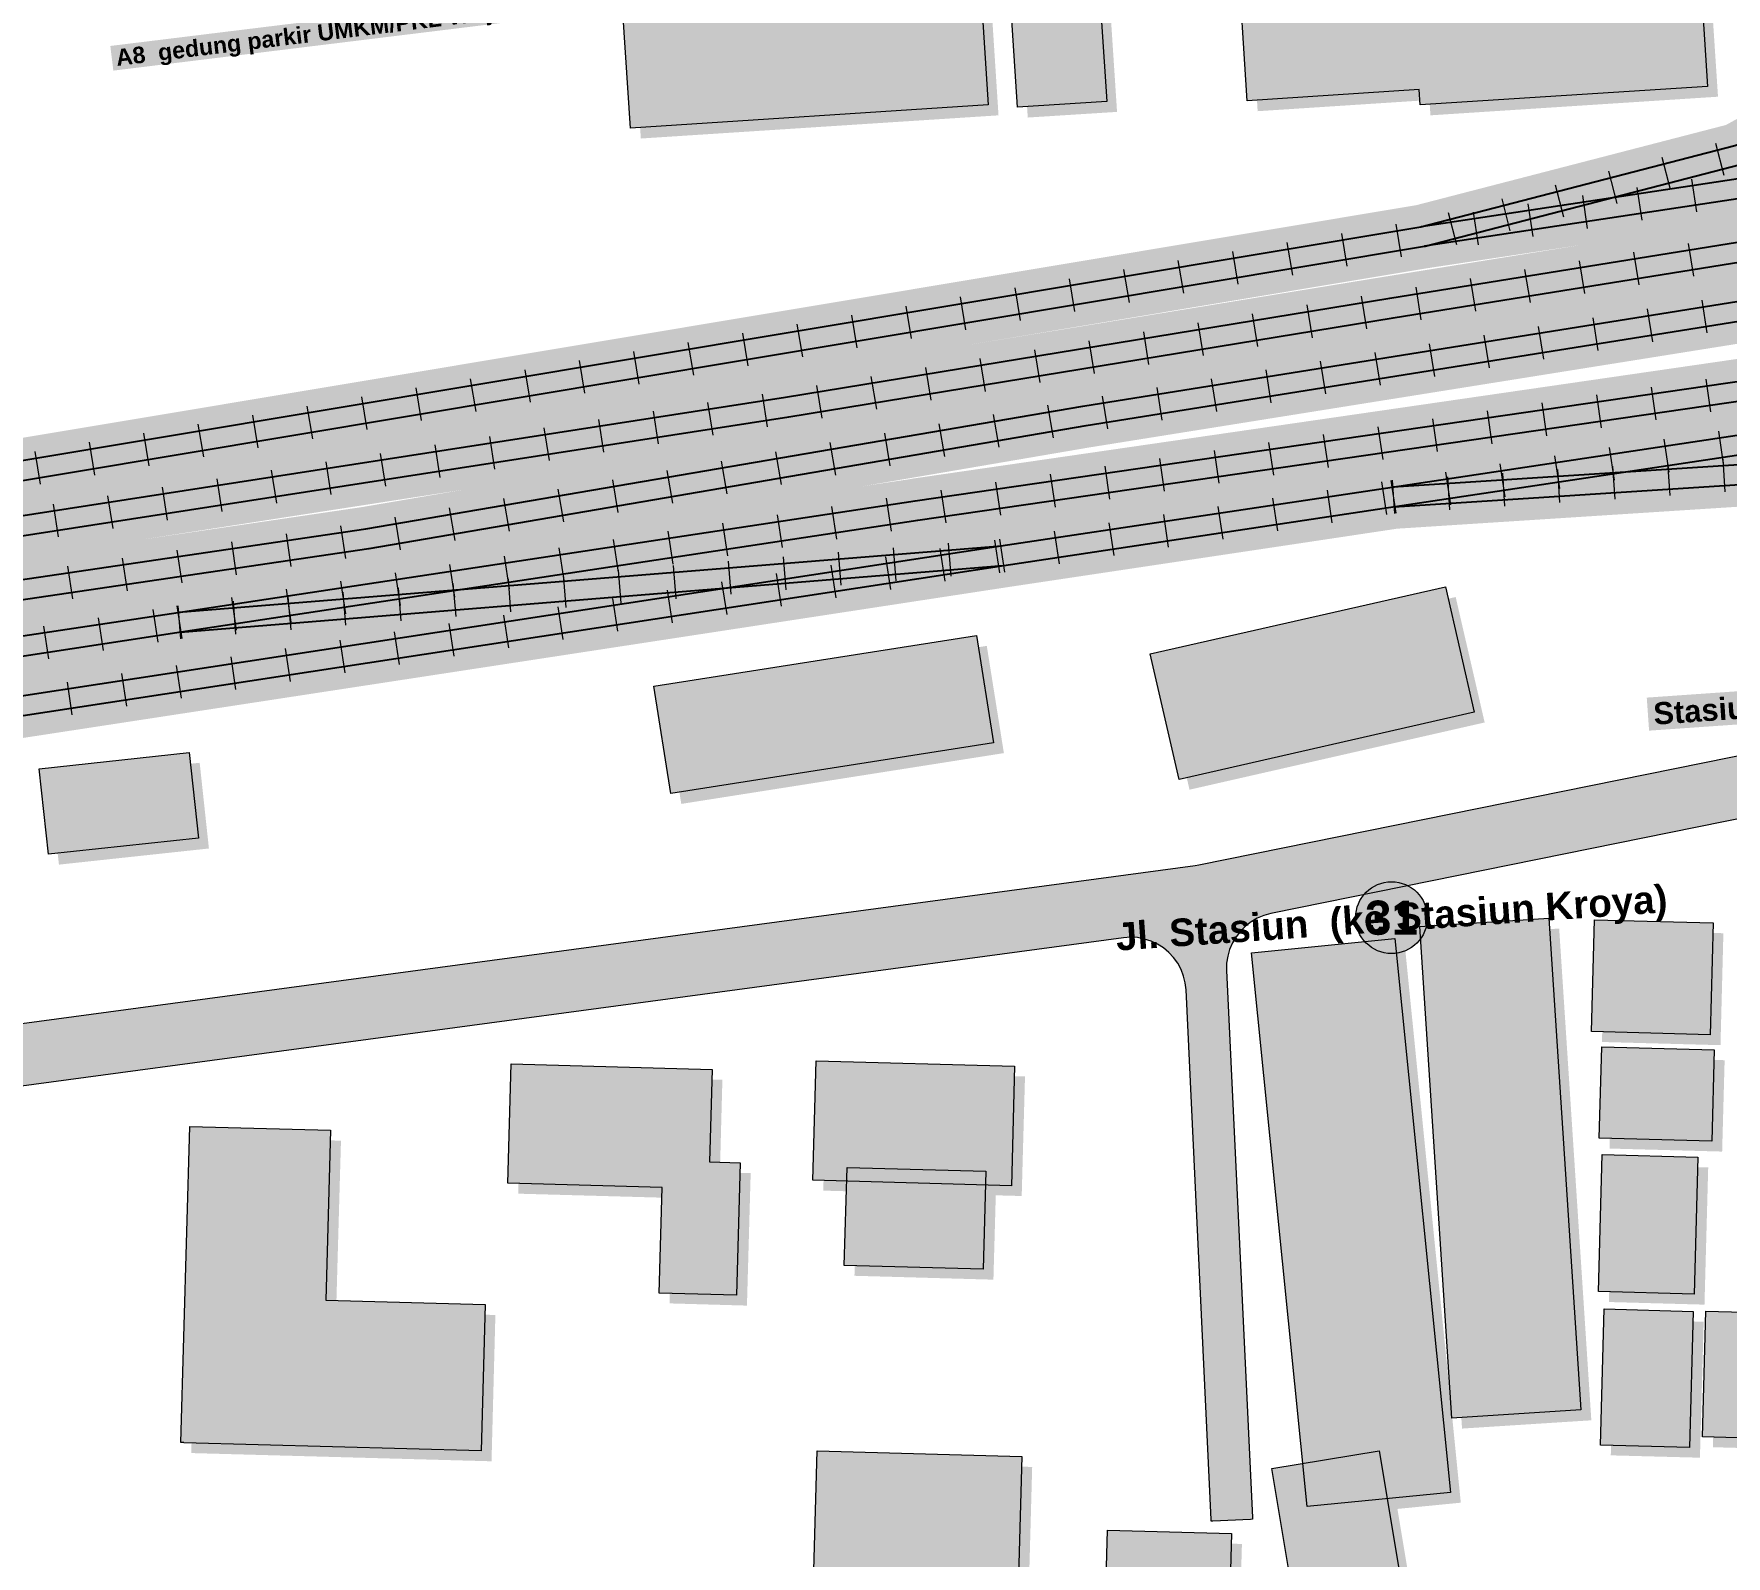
# Model space of a CAD drawing. Header units: metres. Extents: x 305859 to 307221, y 9155922 to 9156786.
# Drawn here: x 306936.6 to 307059.2, y 9156088.2 to 9156198.5 of the extents above; entities that cross this region are included whole.
import ezdxf
from ezdxf.enums import TextEntityAlignment as Align

# ---------------------------------------------------------------- set-up
doc = ezdxf.new("R2010")
doc.units = ezdxf.units.M
for name, color, linetype, lineweight, true_color in [('A-ALUR_STASIUN', 7, 'Continuous', 50, 0x148c3c), ('A-LABEL', 7, 'Continuous', 0, 0x000000), ('B-BAYANGAN', 7, 'Continuous', 0, 0x76786c), ('J-PERKERASAN_JALAN', 7, 'Continuous', 9, 0x989896), ('K-BANGUNAN_LUAR_TAPAK', 7, 'Continuous', 9, 0xdedede), ('K-REL_BALAS', 7, 'Continuous', 0, 0xb0a89c), ('K-REL_BANTALAN', 7, 'Continuous', 9, 0x5a5a5a), ('K-REL_KA', 7, 'Continuous', 25, 0x282828), ('T-LABEL_JALAN', 7, 'Continuous', 0, 0x282828), ('T-NOMOR_ELEMEN', 7, 'Continuous', 18, 0x141414)]:
    doc.layers.add(name, color=color, linetype=linetype, lineweight=lineweight, true_color=true_color)
doc.styles.add('ARIALB', font='arialbd.ttf')

msp = doc.modelspace()

# ---------------------------------------------------------------- hatches: boundary and pattern name
at = {"layer": 'A-ALUR_STASIUN', "true_color": 0x148c3c}
h = msp.add_hatch(color=116, dxfattribs=at)
h.dxf.hatch_style = 1
h.paths.add_polyline_path([(307021.17, 9156136.77), (307076.16, 9156147.91), (307076.22, 9156147.91), (307155.24, 9156156.9), (307186.87, 9156162.74), (307187.13, 9156161.37), (307155.47, 9156155.52), (307155.42, 9156155.52), (307076.41, 9156146.53), (307021.43, 9156135.39), (307021.38, 9156135.39), (306869.96, 9156115.01), (306869.77, 9156116.39), (307021.17, 9156136.77)])
h = msp.add_hatch(color=116, dxfattribs=at)
h.dxf.hatch_style = 1
h.paths.add_polyline_path([(307047.96, 9156141.48), (307044.39, 9156138.92), (307043.68, 9156142.45)])
h = msp.add_hatch(color=116, dxfattribs=at)
h.dxf.hatch_style = 1
h.paths.add_polyline_path([(306988.79, 9156131.71), (306985.07, 9156129.39), (306984.59, 9156132.96)])
at = {"layer": 'B-BAYANGAN', "true_color": 0x76786c}
h = msp.add_hatch(color=8, dxfattribs=at)
h.dxf.hatch_style = 1
h.paths.add_polyline_path([(307039.58, 9156204.96), (307039.88, 9156200.38), (307046.67, 9156200.82), (307046.17, 9156208.48), (307057.07, 9156209.19), (307057.58, 9156201.53), (307058.16, 9156201.56), (307058.66, 9156193.98), (307037.82, 9156192.63), (307037.75, 9156193.74), (307025.3, 9156192.93), (307024.59, 9156203.98), (307039.58, 9156204.96)])
h = msp.add_hatch(color=8, dxfattribs=at)
h.dxf.hatch_style = 1
h.paths.add_polyline_path([(307005.62, 9156206.55), (307006.52, 9156192.63), (306980.6, 9156190.95), (306979.69, 9156204.87), (307005.62, 9156206.55)])
h = msp.add_hatch(color=8, dxfattribs=at)
h.dxf.hatch_style = 1
h.paths.add_polyline_path([(307014.35, 9156204.45), (307015.11, 9156192.88), (307008.64, 9156192.47), (307007.89, 9156204.02), (307014.35, 9156204.45)])
h = msp.add_hatch(color=8, dxfattribs=at)
h.dxf.hatch_style = 1
h.paths.add_polyline_path([(307039.65, 9156157.73), (307041.75, 9156148.64), (307020.36, 9156143.77), (307018.26, 9156152.86), (307039.65, 9156157.73)])
h = msp.add_hatch(color=8, dxfattribs=at)
h.dxf.hatch_style = 1
h.paths.add_polyline_path([(307005.67, 9156154.19), (307006.91, 9156146.42), (306983.53, 9156142.74), (306982.3, 9156150.51), (307005.67, 9156154.19)])
h = msp.add_hatch(color=8, dxfattribs=at)
h.dxf.hatch_style = 1
h.paths.add_polyline_path([(306948.63, 9156145.72), (306949.3, 9156139.51), (306938.43, 9156138.34), (306937.75, 9156144.54), (306948.63, 9156145.72)])
h = msp.add_hatch(color=8, dxfattribs=at)
h.dxf.hatch_style = 1
h.paths.add_polyline_path([(307047.15, 9156133.71), (307049.48, 9156098.08), (307040.11, 9156097.48), (307037.79, 9156133.1), (307047.15, 9156133.71)])
h = msp.add_hatch(color=8, dxfattribs=at)
h.dxf.hatch_style = 1
h.paths.add_polyline_path([(307059.05, 9156133.37), (307058.84, 9156125.26), (307050.25, 9156125.49), (307050.47, 9156133.6), (307059.05, 9156133.37)])
h = msp.add_hatch(color=8, dxfattribs=at)
h.dxf.hatch_style = 1
h.paths.add_polyline_path([(307035.99, 9156132.23), (307040.02, 9156092.11), (307029.64, 9156091.09), (307025.6, 9156131.21), (307035.99, 9156132.23)])
h = msp.add_hatch(color=8, dxfattribs=at)
h.dxf.hatch_style = 1
h.paths.add_polyline_path([(307059.14, 9156124.17), (307058.96, 9156117.55), (307050.8, 9156117.77), (307050.98, 9156124.39), (307059.14, 9156124.17)])
h = msp.add_hatch(color=8, dxfattribs=at)
h.dxf.hatch_style = 1
h.paths.add_polyline_path([(306971.71, 9156114.5), (306971.95, 9156123.15), (306986.51, 9156122.75), (306986.33, 9156116.05), (306988.56, 9156115.99), (306988.29, 9156106.39), (306982.68, 9156106.55), (306982.9, 9156114.19), (306971.71, 9156114.5)])
h = msp.add_hatch(color=8, dxfattribs=at)
h.dxf.hatch_style = 1
h.paths.add_polyline_path([(307008.44, 9156122.99), (307008.2, 9156114.33), (306993.82, 9156114.72), (306994.06, 9156123.38), (307008.44, 9156122.99)])
h = msp.add_hatch(color=8, dxfattribs=at)
h.dxf.hatch_style = 1
h.paths.add_polyline_path([(306958.87, 9156118.34), (306958.52, 9156106.03), (306970.06, 9156105.71), (306969.78, 9156095.11), (306948.23, 9156095.7), (306948.23, 9156095.71), (306948.02, 9156095.72), (306948.67, 9156118.62), (306958.87, 9156118.34)])
h = msp.add_hatch(color=8, dxfattribs=at)
h.dxf.hatch_style = 1
h.paths.add_polyline_path([(307057.95, 9156116.4), (307057.68, 9156106.46), (307050.75, 9156106.65), (307051.01, 9156116.58), (307057.95, 9156116.4)])
h = msp.add_hatch(color=8, dxfattribs=at)
h.dxf.hatch_style = 1
h.paths.add_polyline_path([(307006.35, 9156115.38), (307006.15, 9156108.27), (306996.08, 9156108.55), (306996.29, 9156115.65), (307006.35, 9156115.38)])
h = msp.add_hatch(color=8, dxfattribs=at)
h.dxf.hatch_style = 1
h.paths.add_polyline_path([(307057.62, 9156105.22), (307057.35, 9156095.37), (307050.89, 9156095.54), (307051.15, 9156105.4), (307057.62, 9156105.22)])
h = msp.add_hatch(color=8, dxfattribs=at)
h.dxf.hatch_style = 1
h.paths.add_polyline_path([(307068.72, 9156104.97), (307068.47, 9156095.85), (307058.29, 9156096.13), (307058.53, 9156105.24), (307068.72, 9156104.97)])
h = msp.add_hatch(color=8, dxfattribs=at)
h.dxf.hatch_style = 1
h.paths.add_polyline_path([(307008.96, 9156094.7), (307008.58, 9156080.88), (306993.74, 9156081.29), (306994.14, 9156095.11), (307008.96, 9156094.7)])
h = msp.add_hatch(color=8, dxfattribs=at)
h.dxf.hatch_style = 1
h.paths.add_polyline_path([(307034.85, 9156095.11), (307038.92, 9156070.79), (307031.14, 9156069.5), (307027.07, 9156093.83), (307034.85, 9156095.11)])
h = msp.add_hatch(color=8, dxfattribs=at)
h.dxf.hatch_style = 1
h.paths.add_polyline_path([(307024.16, 9156089.12), (307023.91, 9156080.28), (307014.92, 9156080.53), (307015.16, 9156089.37), (307024.16, 9156089.12)])
at = {"layer": 'J-PERKERASAN_JALAN', "true_color": 0xa8a8a6}
h = msp.add_hatch(color=253, dxfattribs=at)
h.dxf.hatch_style = 1
h.paths.add_polyline_path([(307075.81, 9156149.42), (307075.89, 9156149.43), (307076, 9156149.45), (307076.08, 9156149.46), (307154.88, 9156158.42), (307155.15, 9156158.46), (307190, 9156164.9), (307190, 9156160.32), (307160.7, 9156154.91), (307160.21, 9156154.79), (307159.73, 9156154.6), (307159.28, 9156154.35), (307158.87, 9156154.05), (307158.5, 9156153.7), (307158.17, 9156153.3), (307157.9, 9156152.87), (307157.69, 9156152.41), (307157.54, 9156151.92), (307157.45, 9156151.41), (307157.43, 9156150.9), (307157.47, 9156150.39), (307161.29, 9156124.58), (307161.31, 9156124.45), (307170.63, 9156073.3), (307170.64, 9156073.23), (307170.65, 9156073.22), (307170.66, 9156073.15), (307171.41, 9156066.64), (307171.42, 9156066.57), (307171.42, 9156066.55), (307171.43, 9156066.48), (307171.7, 9156060.14), (307171.7, 9156060.12), (307171.71, 9156060.07), (307172.44, 9156014.43), (307172.44, 9156014.33), (307172.44, 9156014.31), (307172.43, 9156014.21), (307170.3, 9155988.21), (307170.29, 9155988.12), (307170.23, 9155986.98), (307170.22, 9155986.92), (307170.22, 9155986.9), (307170.21, 9155986.84), (307170.07, 9155985.7), (307170.06, 9155985.65), (307170.06, 9155985.64), (307170.05, 9155985.59), (307163.47, 9155947.5), (307163.45, 9155947.43), (307163.45, 9155947.41), (307163.43, 9155947.33), (307162.85, 9155945.09), (307162.76, 9155944.64), (307162.44, 9155942.34), (307162.41, 9155942.03), (307161.39, 9155925), (307158.88, 9155925), (307159.93, 9155942.35), (307159.93, 9155942.42), (307159.94, 9155942.44), (307159.95, 9155942.52), (307160.32, 9155945.22), (307160.34, 9155945.34), (307160.34, 9155945.36), (307160.37, 9155945.48), (307160.96, 9155947.78), (307161.03, 9155948.1), (307167.57, 9155985.92), (307167.6, 9155986.11), (307167.71, 9155987.01), (307167.74, 9155987.27), (307167.8, 9155988.31), (307167.8, 9155988.33), (307167.8, 9155988.37), (307169.93, 9156014.21), (307169.94, 9156014.6), (307169.21, 9156059.98), (307169.2, 9156060.09), (307168.94, 9156066.22), (307168.91, 9156066.51), (307168.19, 9156072.73), (307168.15, 9156072.98), (307158.84, 9156124.07), (307158.83, 9156124.1), (307158.83, 9156124.11), (307158.83, 9156124.14), (307155, 9156150.02), (307154.89, 9156150.52), (307154.72, 9156151), (307154.49, 9156151.46), (307154.2, 9156151.88), (307153.86, 9156152.27), (307153.48, 9156152.6), (307153.05, 9156152.89), (307152.6, 9156153.12), (307152.11, 9156153.29), (307151.61, 9156153.39), (307151.1, 9156153.43), (307150.59, 9156153.41), (307076.82, 9156145.01), (307076.48, 9156144.96), (307026.25, 9156134.79), (307025.75, 9156134.65), (307025.27, 9156134.46), (307024.83, 9156134.2), (307024.42, 9156133.89), (307024.05, 9156133.52), (307023.73, 9156133.12), (307023.47, 9156132.67), (307023.27, 9156132.2), (307023.13, 9156131.7), (307023.05, 9156131.19), (307023.05, 9156130.68), (307024.92, 9156091.03), (307024.92, 9156090.91), (307024.79, 9156090.9), (307022.06, 9156090.77), (307021.93, 9156090.77), (307021.92, 9156090.89), (307020.11, 9156129.27), (307020.05, 9156129.77), (307019.93, 9156130.27), (307019.75, 9156130.74), (307019.51, 9156131.19), (307019.21, 9156131.61), (307018.87, 9156131.98), (307018.47, 9156132.31), (307018.04, 9156132.58), (307017.58, 9156132.8), (307017.1, 9156132.95), (307016.6, 9156133.05), (307016.09, 9156133.08), (307015.58, 9156133.04), (306875.58, 9156114.2), (306875.08, 9156114.1), (306874.59, 9156113.93), (306874.13, 9156113.71), (306873.7, 9156113.42), (306873.31, 9156113.09), (306872.97, 9156112.7), (306872.68, 9156112.28), (306872.44, 9156111.82), (306872.27, 9156111.34), (306872.16, 9156110.83), (306872.83, 9156115.25), (306872.86, 9156115.62), (306873.06, 9156123.08), (306873.08, 9156122.55), (306873.17, 9156122.02), (306873.33, 9156121.52), (306873.56, 9156121.04), (306873.85, 9156120.59), (306874.19, 9156120.18), (306874.59, 9156119.83), (306875.03, 9156119.53), (306875.5, 9156119.29), (306876.01, 9156119.12), (306876.53, 9156119.01), (306877.06, 9156118.98), (306877.59, 9156119.01), (307020.78, 9156138.28), (307021.04, 9156138.33), (307075.81, 9156149.42)])
at = {"layer": 'K-BANGUNAN_LUAR_TAPAK', "true_color": 0xececea}
h = msp.add_hatch(color=7, dxfattribs=at)
h.dxf.hatch_style = 1
h.paths.add_polyline_path([(307038.83, 9156205.71), (307039.13, 9156201.13), (307045.92, 9156201.57), (307045.42, 9156209.23), (307056.32, 9156209.94), (307056.83, 9156202.28), (307057.41, 9156202.31), (307057.91, 9156194.73), (307037.07, 9156193.38), (307037, 9156194.49), (307024.55, 9156193.68), (307023.84, 9156204.73), (307038.83, 9156205.71)])
h = msp.add_hatch(color=7, dxfattribs=at)
h.dxf.hatch_style = 1
h.paths.add_polyline_path([(307004.87, 9156207.3), (307005.77, 9156193.38), (306979.85, 9156191.7), (306978.94, 9156205.62), (307004.87, 9156207.3)])
h = msp.add_hatch(color=7, dxfattribs=at)
h.dxf.hatch_style = 1
h.paths.add_polyline_path([(307013.6, 9156205.2), (307014.36, 9156193.63), (307007.89, 9156193.22), (307007.14, 9156204.77), (307013.6, 9156205.2)])
h = msp.add_hatch(color=7, dxfattribs=at)
h.dxf.hatch_style = 1
h.paths.add_polyline_path([(307038.9, 9156158.48), (307041, 9156149.39), (307019.61, 9156144.52), (307017.51, 9156153.61), (307038.9, 9156158.48)])
h = msp.add_hatch(color=7, dxfattribs=at)
h.dxf.hatch_style = 1
h.paths.add_polyline_path([(307004.92, 9156154.94), (307006.16, 9156147.17), (306982.78, 9156143.49), (306981.55, 9156151.26), (307004.92, 9156154.94)])
h = msp.add_hatch(color=7, dxfattribs=at)
h.dxf.hatch_style = 1
h.paths.add_polyline_path([(306947.88, 9156146.47), (306948.55, 9156140.26), (306937.68, 9156139.09), (306937, 9156145.29), (306947.88, 9156146.47)])
h = msp.add_hatch(color=7, dxfattribs=at)
h.dxf.hatch_style = 1
h.paths.add_polyline_path([(307046.4, 9156134.46), (307048.73, 9156098.83), (307039.36, 9156098.23), (307037.04, 9156133.85), (307046.4, 9156134.46)])
h = msp.add_hatch(color=7, dxfattribs=at)
h.dxf.hatch_style = 1
h.paths.add_polyline_path([(307058.3, 9156134.12), (307058.09, 9156126.01), (307049.5, 9156126.24), (307049.72, 9156134.35), (307058.3, 9156134.12)])
h = msp.add_hatch(color=7, dxfattribs=at)
h.dxf.hatch_style = 1
h.paths.add_polyline_path([(307035.24, 9156132.98), (307039.27, 9156092.86), (307028.89, 9156091.84), (307024.85, 9156131.96), (307035.24, 9156132.98)])
h = msp.add_hatch(color=7, dxfattribs=at)
h.dxf.hatch_style = 1
h.paths.add_polyline_path([(307058.39, 9156124.92), (307058.21, 9156118.3), (307050.05, 9156118.52), (307050.23, 9156125.14), (307058.39, 9156124.92)])
h = msp.add_hatch(color=7, dxfattribs=at)
h.dxf.hatch_style = 1
h.paths.add_polyline_path([(306970.96, 9156115.25), (306971.2, 9156123.9), (306985.76, 9156123.5), (306985.58, 9156116.8), (306987.81, 9156116.74), (306987.54, 9156107.14), (306981.93, 9156107.3), (306982.15, 9156114.94), (306970.96, 9156115.25)])
h = msp.add_hatch(color=7, dxfattribs=at)
h.dxf.hatch_style = 1
h.paths.add_polyline_path([(307007.69, 9156123.74), (307007.45, 9156115.08), (306993.07, 9156115.47), (306993.31, 9156124.13), (307007.69, 9156123.74)])
h = msp.add_hatch(color=7, dxfattribs=at)
h.dxf.hatch_style = 1
h.paths.add_polyline_path([(306958.12, 9156119.09), (306957.77, 9156106.78), (306969.31, 9156106.46), (306969.03, 9156095.86), (306947.48, 9156096.45), (306947.48, 9156096.46), (306947.27, 9156096.47), (306947.92, 9156119.37), (306958.12, 9156119.09)])
h = msp.add_hatch(color=7, dxfattribs=at)
h.dxf.hatch_style = 1
h.paths.add_polyline_path([(307057.2, 9156117.15), (307056.93, 9156107.21), (307050, 9156107.4), (307050.26, 9156117.33), (307057.2, 9156117.15)])
h = msp.add_hatch(color=7, dxfattribs=at)
h.dxf.hatch_style = 1
h.paths.add_polyline_path([(307005.6, 9156116.13), (307005.4, 9156109.02), (306995.33, 9156109.3), (306995.54, 9156116.4), (307005.6, 9156116.13)])
h = msp.add_hatch(color=7, dxfattribs=at)
h.dxf.hatch_style = 1
h.paths.add_polyline_path([(307056.87, 9156105.97), (307056.6, 9156096.12), (307050.14, 9156096.29), (307050.4, 9156106.15), (307056.87, 9156105.97)])
h = msp.add_hatch(color=7, dxfattribs=at)
h.dxf.hatch_style = 1
h.paths.add_polyline_path([(307067.97, 9156105.72), (307067.72, 9156096.6), (307057.54, 9156096.88), (307057.78, 9156105.99), (307067.97, 9156105.72)])
h = msp.add_hatch(color=7, dxfattribs=at)
h.dxf.hatch_style = 1
h.paths.add_polyline_path([(307008.21, 9156095.45), (307007.83, 9156081.63), (306992.99, 9156082.04), (306993.39, 9156095.86), (307008.21, 9156095.45)])
h = msp.add_hatch(color=7, dxfattribs=at)
h.dxf.hatch_style = 1
h.paths.add_polyline_path([(307034.1, 9156095.86), (307038.17, 9156071.54), (307030.39, 9156070.25), (307026.32, 9156094.58), (307034.1, 9156095.86)])
h = msp.add_hatch(color=7, dxfattribs=at)
h.dxf.hatch_style = 1
h.paths.add_polyline_path([(307023.41, 9156089.87), (307023.16, 9156081.03), (307014.17, 9156081.28), (307014.41, 9156090.12), (307023.41, 9156089.87)])
at = {"layer": 'K-REL_BALAS', "true_color": 0xbeb8ae}
h = msp.add_hatch(color=9, dxfattribs=at)
h.dxf.hatch_style = 1
h.paths.add_polyline_path([(307026.49, 9156184.4), (307036.79, 9156186.12), (307059.23, 9156191.93), (307069.02, 9156197.28), (307069.1, 9156197.32), (307069.17, 9156197.35), (307069.26, 9156197.39), (307088.09, 9156205.06), (307088.15, 9156205.08), (307088.19, 9156205.1), (307088.25, 9156205.12), (307103.35, 9156210.08), (307103.43, 9156210.1), (307103.49, 9156210.12), (307103.64, 9156210.15), (307103.7, 9156210.16), (307103.77, 9156210.18), (307143.36, 9156215.4), (307143.55, 9156213.97), (307143.62, 9156213.38), (307143.78, 9156212.23), (307143.96, 9156210.8), (307104.6, 9156205.6), (307102.32, 9156204.86), (307145.04, 9156210.71), (307145.24, 9156209.28), (307145.36, 9156208.41), (307145.48, 9156207.54), (307145.67, 9156206.11), (307102.86, 9156200.25), (307089.99, 9156196.94), (307073.76, 9156191.72), (307124.77, 9156199.44), (307151.78, 9156205.59), (307181.36, 9156214.67), (307195.6, 9156219.53), (307219.23, 9156227.83), (307219.71, 9156226.48), (307220.29, 9156224.82), (307220.77, 9156223.46), (307218.1, 9156222.52), (307219.67, 9156222.75), (307219.87, 9156221.32), (307219.87, 9156221.32), (307220.11, 9156219.72), (307220.13, 9156219.58), (307220.33, 9156218.16), (307218.33, 9156217.86), (307218.32, 9156217.86), (307218.31, 9156217.86), (307218.3, 9156217.86), (307196.89, 9156215.07), (307184.49, 9156210.83), (307214.79, 9156216.38), (307214.8, 9156216.38), (307214.81, 9156216.38), (307214.82, 9156216.39), (307219.61, 9156217.21), (307219.85, 9156215.79), (307220.15, 9156214.05), (307220.39, 9156212.63), (307215.61, 9156211.81), (307163.78, 9156202.32), (307161.58, 9156201.58), (307219.66, 9156210.07), (307220.13, 9156206.9), (307220.13, 9156206.9), (307220.34, 9156205.48), (307136.87, 9156193.28), (307119.72, 9156190.31), (307141.88, 9156193.85), (307141.89, 9156193.85), (307141.9, 9156193.86), (307141.91, 9156193.86), (307219.66, 9156205.35), (307219.87, 9156203.93), (307220.13, 9156202.19), (307220.34, 9156200.76), (307142.6, 9156189.27), (307026.49, 9156170.71), (307026.49, 9156179.63), (307034.62, 9156180.96), (307034.62, 9156180.96), (307034.63, 9156180.96), (307034.63, 9156180.96), (307048.89, 9156183.26), (307037.64, 9156181.56), (307026.49, 9156179.7), (307026.49, 9156184.4)])
h = msp.add_hatch(color=9, dxfattribs=at)
h.dxf.hatch_style = 1
h.paths.add_polyline_path([(307026.49, 9156170.11), (307219.67, 9156198.14), (307219.87, 9156196.72), (307220.13, 9156194.98), (307220.33, 9156193.55), (307187.62, 9156188.8), (307219.69, 9156193.1), (307219.88, 9156191.67), (307220.12, 9156189.93), (307220.31, 9156188.5), (307099.27, 9156172.3), (307089.35, 9156170.81), (307099.67, 9156171.47), (307154.94, 9156176.72), (307216.02, 9156185.06), (307219.67, 9156185.58), (307219.87, 9156184.16), (307219.92, 9156183.81), (307220.13, 9156182.42), (307220.13, 9156182.42), (307220.33, 9156180.99), (307216.67, 9156180.46), (307216.66, 9156180.46), (307216.66, 9156180.46), (307216.65, 9156180.46), (307155.52, 9156172.12), (307155.49, 9156172.11), (307155.46, 9156172.11), (307155.43, 9156172.11), (307100.07, 9156166.85), (307100.05, 9156166.85), (307100.03, 9156166.85), (307100, 9156166.84), (307035.4, 9156162.68), (307026.49, 9156161.34), (307026.49, 9156170.11)])
h = msp.add_hatch(color=9, dxfattribs=at)
h.dxf.hatch_style = 1
h.paths.add_polyline_path([(306956.08, 9156172.65), (307026.49, 9156184.4), (307026.49, 9156179.7), (307004.11, 9156175.96), (307026.49, 9156179.63), (307026.49, 9156170.71), (307013.12, 9156168.57), (306996.7, 9156165.76), (307000.23, 9156166.29), (307000.23, 9156166.29), (307000.24, 9156166.3), (307000.24, 9156166.3), (307026.49, 9156170.11), (307026.49, 9156161.34), (307007.15, 9156158.44), (307007.15, 9156158.44), (307007.15, 9156158.44), (306956.08, 9156150.62), (306956.08, 9156163.61), (306960.42, 9156164.25), (306967.84, 9156165.52), (306956.08, 9156163.7), (306956.08, 9156172.65)])
h = msp.add_hatch(color=9, dxfattribs=at)
h.dxf.hatch_style = 1
h.paths.add_polyline_path([(306921.86, 9156166.94), (306956.08, 9156172.65), (306956.08, 9156163.7), (306944.3, 9156161.87), (306956.08, 9156163.61), (306956.08, 9156150.62), (306921.86, 9156145.38), (306921.86, 9156151.03), (306922, 9156150.1), (306922.01, 9156150.1), (306921.86, 9156151.06), (306921.86, 9156166.94)])
at = {"layer": 'T-NOMOR_ELEMEN', "true_color": 0xffffff}
h = msp.add_hatch(color=7, dxfattribs=at)
h.dxf.hatch_style = 1
edge = h.paths.add_edge_path()
edge.add_arc((307035, 9156134.5), 2.6, 0, 360)

# ---------------------------------------------------------------- linework, layer by layer
at = {"layer": 'J-PERKERASAN_JALAN', "color": 8, "lineweight": 13, "true_color": 0x787876}
for points in [[(306875.03, 9156119.53), (306875.5, 9156119.29), (306876.01, 9156119.12), (306876.53, 9156119.01), (306877.06, 9156118.98), (306877.59, 9156119.01), (307020.78, 9156138.28), (307021.04, 9156138.33), (307075.81, 9156149.42)], [(307076.48, 9156144.96), (307026.25, 9156134.79), (307025.75, 9156134.65), (307025.27, 9156134.46), (307024.83, 9156134.2), (307024.42, 9156133.89), (307024.05, 9156133.52), (307023.73, 9156133.12), (307023.47, 9156132.67), (307023.27, 9156132.2), (307023.13, 9156131.7), (307023.05, 9156131.19), (307023.05, 9156130.68), (307024.92, 9156091.03), (307024.92, 9156090.91), (307024.79, 9156090.9), (307022.06, 9156090.77), (307021.93, 9156090.77), (307021.92, 9156090.89), (307020.11, 9156129.27), (307020.05, 9156129.77), (307019.93, 9156130.27), (307019.75, 9156130.74), (307019.51, 9156131.19), (307019.21, 9156131.61), (307018.87, 9156131.98), (307018.47, 9156132.31), (307018.04, 9156132.58), (307017.58, 9156132.8), (307017.1, 9156132.95), (307016.6, 9156133.05), (307016.09, 9156133.08), (307015.58, 9156133.04), (306875.58, 9156114.2)]]:
    msp.add_lwpolyline(points, dxfattribs=at)
at = {"layer": 'K-BANGUNAN_LUAR_TAPAK', "color": 253, "lineweight": 9, "true_color": 0xb0b0ae}
for points in [[(307038.83, 9156205.71), (307039.13, 9156201.13), (307045.92, 9156201.57), (307045.42, 9156209.23), (307056.32, 9156209.94), (307056.83, 9156202.28), (307057.41, 9156202.31), (307057.91, 9156194.73), (307037.07, 9156193.38), (307037, 9156194.49), (307024.55, 9156193.68), (307023.84, 9156204.73), (307038.83, 9156205.71)], [(307004.87, 9156207.3), (307005.77, 9156193.38), (306979.85, 9156191.7), (306978.94, 9156205.62), (307004.87, 9156207.3)], [(307013.6, 9156205.2), (307014.36, 9156193.63), (307007.89, 9156193.22), (307007.14, 9156204.77), (307013.6, 9156205.2)], [(307038.9, 9156158.48), (307041, 9156149.39), (307019.61, 9156144.52), (307017.51, 9156153.61), (307038.9, 9156158.48)], [(307004.92, 9156154.94), (307006.16, 9156147.17), (306982.78, 9156143.49), (306981.55, 9156151.26), (307004.92, 9156154.94)], [(306947.88, 9156146.47), (306948.55, 9156140.26), (306937.68, 9156139.09), (306937, 9156145.29), (306947.88, 9156146.47)], [(307046.4, 9156134.46), (307048.73, 9156098.83), (307039.36, 9156098.23), (307037.04, 9156133.85), (307046.4, 9156134.46)], [(307058.3, 9156134.12), (307058.09, 9156126.01), (307049.5, 9156126.24), (307049.72, 9156134.35), (307058.3, 9156134.12)], [(307035.24, 9156132.98), (307039.27, 9156092.86), (307028.89, 9156091.84), (307024.85, 9156131.96), (307035.24, 9156132.98)], [(307058.39, 9156124.92), (307058.21, 9156118.3), (307050.05, 9156118.52), (307050.23, 9156125.14), (307058.39, 9156124.92)], [(306970.96, 9156115.25), (306971.2, 9156123.9), (306985.76, 9156123.5), (306985.58, 9156116.8), (306987.81, 9156116.74), (306987.54, 9156107.14), (306981.93, 9156107.3), (306982.15, 9156114.94), (306970.96, 9156115.25)], [(307007.69, 9156123.74), (307007.45, 9156115.08), (306993.07, 9156115.47), (306993.31, 9156124.13), (307007.69, 9156123.74)], [(306958.12, 9156119.09), (306957.77, 9156106.78), (306969.31, 9156106.46), (306969.03, 9156095.86), (306947.48, 9156096.45), (306947.48, 9156096.46), (306947.27, 9156096.47), (306947.92, 9156119.37), (306958.12, 9156119.09)], [(307057.2, 9156117.15), (307056.93, 9156107.21), (307050, 9156107.4), (307050.26, 9156117.33), (307057.2, 9156117.15)], [(307005.6, 9156116.13), (307005.4, 9156109.02), (306995.33, 9156109.3), (306995.54, 9156116.4), (307005.6, 9156116.13)], [(307056.87, 9156105.97), (307056.6, 9156096.12), (307050.14, 9156096.29), (307050.4, 9156106.15), (307056.87, 9156105.97)], [(307067.97, 9156105.72), (307067.72, 9156096.6), (307057.54, 9156096.88), (307057.78, 9156105.99), (307067.97, 9156105.72)], [(307008.21, 9156095.45), (307007.83, 9156081.63), (306992.99, 9156082.04), (306993.39, 9156095.86), (307008.21, 9156095.45)], [(307034.1, 9156095.86), (307038.17, 9156071.54), (307030.39, 9156070.25), (307026.32, 9156094.58), (307034.1, 9156095.86)], [(307023.41, 9156089.87), (307023.16, 9156081.03), (307014.17, 9156081.28), (307014.41, 9156090.12), (307023.41, 9156089.87)]]:
    msp.add_lwpolyline(points, close=True, dxfattribs=at)
at = {"layer": 'K-REL_BANTALAN'}
for points in [[(307059.1, 9156188.26), (307058.5, 9156190.58)], [(307051.35, 9156186.25), (307050.75, 9156188.58)], [(307055.22, 9156187.26), (307054.62, 9156189.58)], [(307047.48, 9156185.25), (307046.88, 9156187.58)], [(307052.78, 9156187.41), (307053.14, 9156185.04)], [(307056.74, 9156188.01), (307057.1, 9156185.63)], [(307043.61, 9156184.25), (307043.01, 9156186.57)], [(307044.87, 9156186.21), (307045.23, 9156183.84)], [(307048.83, 9156186.81), (307049.19, 9156184.44)], [(307035.73, 9156182.37), (307035.33, 9156184.74)], [(307039.74, 9156183.25), (307039.13, 9156185.57)], [(307040.92, 9156185.61), (307041.28, 9156183.24)], [(307031.78, 9156181.71), (307031.39, 9156184.08)], [(307023.89, 9156180.4), (307023.5, 9156182.76)], [(307027.84, 9156181.06), (307027.44, 9156183.42)], [(307052.95, 9156180.35), (307052.57, 9156182.72)], [(307056.9, 9156180.98), (307056.52, 9156183.35)], [(307016, 9156179.08), (307015.61, 9156181.45)], [(307019.95, 9156179.74), (307019.55, 9156182.11)], [(307045.06, 9156179.08), (307044.67, 9156181.45)], [(307049.01, 9156179.71), (307048.62, 9156182.08)], [(307008.11, 9156177.76), (307007.72, 9156180.13)], [(307012.06, 9156178.42), (307011.66, 9156180.79)], [(307037.16, 9156177.81), (307036.78, 9156180.17)], [(307041.11, 9156178.44), (307040.73, 9156180.81)], [(307000.22, 9156176.45), (306999.82, 9156178.81)], [(307004.16, 9156177.1), (307003.77, 9156179.47)], [(307029.27, 9156176.52), (307028.88, 9156178.89)], [(307033.21, 9156177.16), (307032.82, 9156179.53)], [(307053.93, 9156176.23), (307053.56, 9156178.6)], [(307057.88, 9156176.86), (307057.51, 9156179.23)], [(306992.33, 9156175.13), (306991.93, 9156177.5)], [(306996.27, 9156175.79), (306995.88, 9156178.16)], [(307021.37, 9156175.22), (307020.98, 9156177.59)], [(307025.32, 9156175.87), (307024.93, 9156178.24)], [(307049.98, 9156175.6), (307049.61, 9156177.97)], [(306984.44, 9156173.81), (306984.04, 9156176.18)], [(306988.38, 9156174.47), (306987.99, 9156176.84)], [(307013.48, 9156173.93), (307013.09, 9156176.3)], [(307017.42, 9156174.58), (307017.04, 9156176.94)], [(307042.09, 9156174.34), (307041.71, 9156176.71)], [(307046.03, 9156174.97), (307045.66, 9156177.34)], [(306980.49, 9156173.15), (306980.1, 9156175.52)], [(307005.58, 9156172.63), (307005.19, 9156175)], [(307009.53, 9156173.28), (307009.14, 9156175.65)], [(307034.19, 9156173.08), (307033.81, 9156175.45)], [(307038.14, 9156173.71), (307037.76, 9156176.08)], [(306972.6, 9156171.84), (306972.21, 9156174.2)], [(306976.55, 9156172.5), (306976.15, 9156174.86)], [(306997.69, 9156171.34), (306997.3, 9156173.71)], [(307001.63, 9156171.99), (307001.25, 9156174.36)], [(307026.29, 9156171.81), (307025.91, 9156174.18)], [(307030.24, 9156172.44), (307029.86, 9156174.81)], [(306964.71, 9156170.52), (306964.32, 9156172.89)], [(306968.66, 9156171.18), (306968.26, 9156173.55)], [(306993.74, 9156170.69), (306993.35, 9156173.06)], [(307018.39, 9156170.55), (307018.01, 9156172.92)], [(307022.34, 9156171.18), (307021.96, 9156173.55)], [(307054.18, 9156170.57), (307053.83, 9156172.94)], [(307058.14, 9156171.14), (307057.79, 9156173.52)], [(306956.82, 9156169.2), (306956.42, 9156171.57)], [(306960.77, 9156169.86), (306960.37, 9156172.23)], [(306985.83, 9156169.45), (306985.46, 9156171.82)], [(306989.78, 9156170.06), (306989.41, 9156172.43)], [(307010.5, 9156169.26), (307010.1, 9156171.63)], [(307014.44, 9156169.92), (307014.06, 9156172.29)], [(307042.3, 9156168.84), (307041.96, 9156171.22)], [(307046.26, 9156169.42), (307045.92, 9156171.79)], [(307050.22, 9156169.99), (307049.88, 9156172.37)], [(306948.93, 9156167.89), (306948.53, 9156170.25)], [(306952.87, 9156168.54), (306952.48, 9156170.91)], [(306977.92, 9156168.22), (306977.55, 9156170.59)], [(306981.87, 9156168.83), (306981.51, 9156171.2)], [(307002.62, 9156167.91), (307002.21, 9156170.28)], [(307006.56, 9156168.59), (307006.16, 9156170.95)], [(307034.39, 9156167.7), (307034.04, 9156170.07)], [(307038.34, 9156168.27), (307038, 9156170.65)], [(306941.04, 9156166.57), (306940.64, 9156168.94)], [(306944.98, 9156167.23), (306944.59, 9156169.59)], [(306970.02, 9156166.99), (306969.65, 9156169.36)], [(306973.97, 9156167.61), (306973.6, 9156169.98)], [(306994.73, 9156166.56), (306994.33, 9156168.92)], [(306998.68, 9156167.23), (306998.27, 9156169.6)], [(307026.47, 9156166.55), (307026.12, 9156168.92)], [(307030.43, 9156167.12), (307030.08, 9156169.5)], [(307055.11, 9156166.78), (307054.75, 9156169.16)], [(307059.06, 9156167.38), (307058.71, 9156169.75)], [(306937.09, 9156165.91), (306936.7, 9156168.28)], [(306962.11, 9156165.77), (306961.74, 9156168.14)], [(306966.06, 9156166.38), (306965.7, 9156168.75)], [(306986.85, 9156165.21), (306986.44, 9156167.57)], [(306990.79, 9156165.88), (306990.39, 9156168.25)], [(307018.55, 9156165.4), (307018.21, 9156167.77)], [(307022.51, 9156165.97), (307022.17, 9156168.35)], [(307047.2, 9156165.59), (307046.84, 9156167.97)], [(307051.15, 9156166.19), (307050.8, 9156168.56)], [(307059.18, 9156165.34), (307059.03, 9156167.73)], [(306954.21, 9156164.54), (306953.84, 9156166.91)], [(306958.16, 9156165.15), (306957.79, 9156167.52)], [(306982.91, 9156164.53), (306982.5, 9156166.9)], [(307010.64, 9156164.25), (307010.29, 9156166.62)], [(307014.59, 9156164.82), (307014.25, 9156167.2)], [(307039.29, 9156164.4), (307038.93, 9156166.77)], [(307039.22, 9156164.05), (307039.07, 9156166.45)], [(307043.24, 9156165), (307042.88, 9156167.37)], [(307043.21, 9156164.31), (307043.06, 9156166.7)], [(307047.2, 9156164.57), (307047.05, 9156166.96)], [(307051.2, 9156164.82), (307051.04, 9156167.22)], [(307055.19, 9156165.08), (307055.03, 9156167.47)], [(306946.3, 9156163.31), (306945.93, 9156165.68)], [(306950.25, 9156163.93), (306949.89, 9156166.3)], [(306975.02, 9156163.18), (306974.62, 9156165.55)], [(306978.96, 9156163.86), (306978.56, 9156166.22)], [(307002.72, 9156163.1), (307002.37, 9156165.47)], [(307006.68, 9156163.67), (307006.33, 9156166.05)], [(307030.71, 9156163.11), (307030.35, 9156165.48)], [(307034.67, 9156163.71), (307034.31, 9156166.08)], [(307035.33, 9156163.81), (307034.97, 9156166.18)], [(307035.23, 9156163.79), (307035.08, 9156166.19)], [(306938.4, 9156162.09), (306938.03, 9156164.46)], [(306942.35, 9156162.7), (306941.98, 9156165.07)], [(306967.14, 9156161.83), (306966.73, 9156164.19)], [(306971.08, 9156162.5), (306970.67, 9156164.87)], [(306994.81, 9156161.91), (306994.45, 9156164.29)], [(306998.77, 9156162.51), (306998.41, 9156164.89)], [(307022.8, 9156161.92), (307022.44, 9156164.29)], [(307026.76, 9156162.52), (307026.4, 9156164.89)], [(306959.22, 9156160.51), (306958.87, 9156162.89)], [(306963.19, 9156161.15), (306962.79, 9156163.52)], [(306986.9, 9156160.72), (306986.54, 9156163.09)], [(306990.86, 9156161.31), (306990.5, 9156163.69)], [(307014.89, 9156160.73), (307014.53, 9156163.11)], [(307018.84, 9156161.33), (307018.49, 9156163.7)], [(306951.3, 9156159.34), (306950.95, 9156161.72)], [(306955.26, 9156159.93), (306954.91, 9156162.3)], [(306978.99, 9156159.52), (306978.63, 9156161.89)], [(306982.95, 9156160.12), (306982.59, 9156162.49)], [(307003.09, 9156159.23), (307002.9, 9156161.62)], [(307006.62, 9156159.49), (307006.25, 9156161.86)], [(307006.98, 9156159.54), (307006.62, 9156161.92)], [(307010.93, 9156160.14), (307010.58, 9156162.51)], [(306943.39, 9156158.18), (306943.04, 9156160.55)], [(306947.35, 9156158.76), (306947, 9156161.13)], [(306971.08, 9156158.32), (306970.73, 9156160.69)], [(306975.04, 9156158.92), (306974.68, 9156161.29)], [(306987.14, 9156157.94), (306986.95, 9156160.33)], [(306991.13, 9156158.26), (306990.94, 9156160.65)], [(306995.12, 9156158.58), (306994.92, 9156160.97)], [(306998.71, 9156158.28), (306998.35, 9156160.65)], [(306999.1, 9156158.9), (306998.91, 9156161.3)], [(307002.66, 9156158.88), (307002.3, 9156161.25)], [(306939.43, 9156157.59), (306939.08, 9156159.97)], [(306963.18, 9156157.12), (306962.82, 9156159.49)], [(306967.13, 9156157.72), (306966.77, 9156160.09)], [(306971.19, 9156156.65), (306971, 9156159.04)], [(306975.18, 9156156.97), (306974.99, 9156159.36)], [(306979.17, 9156157.29), (306978.98, 9156159.68)], [(306983.16, 9156157.61), (306982.96, 9156160.01)], [(306990.8, 9156157.07), (306990.44, 9156159.44)], [(306994.75, 9156157.67), (306994.39, 9156160.04)], [(306955.27, 9156155.92), (306954.91, 9156158.29)], [(306955.25, 9156155.36), (306955.05, 9156157.75)], [(306959.22, 9156156.52), (306958.86, 9156158.89)], [(306959.23, 9156155.68), (306959.04, 9156158.07)], [(306963.22, 9156156), (306963.03, 9156158.39)], [(306967.21, 9156156.32), (306967.01, 9156158.72)], [(306982.89, 9156155.86), (306982.53, 9156158.23)], [(306986.85, 9156156.46), (306986.48, 9156158.83)], [(306945.61, 9156154.46), (306945.25, 9156156.83)], [(306947.36, 9156154.72), (306947, 9156157.1)], [(306947.27, 9156154.71), (306947.08, 9156157.1)], [(306951.31, 9156155.32), (306950.95, 9156157.69)], [(306951.26, 9156155.04), (306951.07, 9156157.43)], [(306974.98, 9156154.65), (306974.62, 9156157.02)], [(306978.94, 9156155.25), (306978.58, 9156157.62)], [(306937.7, 9156153.26), (306937.34, 9156155.63)], [(306941.66, 9156153.86), (306941.3, 9156156.23)], [(306967.08, 9156153.44), (306966.71, 9156155.81)], [(306971.03, 9156154.04), (306970.67, 9156156.41)], [(306959.17, 9156152.23), (306958.81, 9156154.6)], [(306963.12, 9156152.83), (306962.76, 9156155.2)], [(306951.26, 9156151.02), (306950.9, 9156153.39)], [(306955.21, 9156151.62), (306954.85, 9156153.99)], [(306943.35, 9156149.81), (306942.99, 9156152.18)], [(306947.31, 9156150.41), (306946.94, 9156152.78)], [(306939.4, 9156149.2), (306939.04, 9156151.57)]]:
    msp.add_lwpolyline(points, dxfattribs=at)
at = {"layer": 'K-REL_KA'}
for points in [[(307181.86, 9156213.15), (307152.19, 9156204.04), (307125.06, 9156197.86), (307037.16, 9156184.56)], [(307182.29, 9156211.77), (307152.59, 9156202.66), (307152.53, 9156202.65), (307125.36, 9156196.45), (307125.31, 9156196.44), (307037.38, 9156183.14)], [(306889.43, 9156159.9), (307037.12, 9156184.55), (307059.89, 9156190.45), (307089.13, 9156199.85), (307089.17, 9156199.86), (307102.23, 9156203.22), (307102.31, 9156203.24), (307145.26, 9156209.12)], [(306889.67, 9156158.48), (307037.39, 9156183.14), (307037.45, 9156183.15), (307060.27, 9156189.06), (307060.31, 9156189.07), (307089.55, 9156198.47), (307102.55, 9156201.82), (307145.46, 9156207.69)], [(306883.75, 9156151.31), (306960.68, 9156162.67), (307012.62, 9156171.57), (307012.63, 9156171.57), (307142.13, 9156192.27), (307142.14, 9156192.27), (307219.89, 9156203.77)], [(306883.96, 9156149.89), (306960.9, 9156161.25), (306960.91, 9156161.25), (307012.86, 9156170.15), (307142.36, 9156190.85), (307220.11, 9156202.34)], [(306870.9, 9156153.56), (306991.09, 9156172.21), (307034.88, 9156179.38), (307034.88, 9156179.38), (307091.12, 9156188.44), (307136.38, 9156196.28)], [(306947.07, 9156156.62), (307000.47, 9156164.71), (307000.47, 9156164.71), (307219.9, 9156196.56)], [(306871.13, 9156152.13), (306991.32, 9156170.78), (306991.32, 9156170.78), (307035.11, 9156177.96), (307091.35, 9156187.02), (307091.36, 9156187.02), (307136.63, 9156194.87)], [(306947.28, 9156155.2), (307000.68, 9156163.29), (307220.1, 9156195.14)], [(307035.05, 9156165.7), (307098.83, 9156175.31), (307098.84, 9156175.31), (307219.9, 9156191.51)], [(307035.26, 9156164.28), (307099.04, 9156173.88), (307220.1, 9156190.08)], [(307035.11, 9156165.71), (307099.8, 9156169.88), (307155.12, 9156175.13), (307216.24, 9156183.47), (307219.9, 9156184)], [(307035.2, 9156164.27), (307099.9, 9156168.44), (307099.92, 9156168.44), (307155.27, 9156173.7), (307155.3, 9156173.7), (307216.44, 9156182.05), (307216.44, 9156182.05), (307220.1, 9156182.57)], [(307006.69, 9156161.44), (307035.05, 9156165.7)], [(307006.91, 9156160.02), (307035.26, 9156164.28)], [(306677.55, 9156115.5), (306870.39, 9156140.58), (307006.69, 9156161.44)], [(306947.12, 9156156.63), (307006.74, 9156161.45)], [(306677.73, 9156114.07), (306870.59, 9156139.16), (306870.6, 9156139.16), (307006.91, 9156160.02)], [(306947.23, 9156155.19), (307006.86, 9156160.01)], [(306921.6, 9156152.71), (306929.2, 9156153.92), (306929.2, 9156153.92), (306947.07, 9156156.62)], [(306921.82, 9156151.29), (306929.42, 9156152.49), (306947.28, 9156155.2)]]:
    msp.add_lwpolyline(points, dxfattribs=at)
at = {"layer": 'T-NOMOR_ELEMEN'}
msp.add_circle((307035, 9156134.5), 2.6, dxfattribs=at)

# ---------------------------------------------------------------- texts
at = {"layer": 'A-LABEL', "color": 250, "true_color": 0x3c3c46, "insert": (306962, 9156199), "char_height": 1.2, "attachment_point": 5, "rotation": 7, "style": 'ARIALB', "bg_fill": 1, "box_fill_scale": 1.25, "bg_fill_color": 7, "bg_fill_true_color": 16777215, "bg_fill_transparency": 0}
msp.add_mtext('A8  gedung parkir UMKM/PKL via jalan sejajar rel', dxfattribs=at)
at = {"layer": 'A-LABEL', "color": 116, "true_color": 0x147832, "insert": (307075, 9156150.5), "char_height": 1.6, "attachment_point": 5, "rotation": 4, "style": 'ARIALB', "bg_fill": 1, "box_fill_scale": 1.25, "bg_fill_color": 7, "bg_fill_true_color": 16777215, "bg_fill_transparency": 0}
msp.add_mtext('Stasiun Kroya +-590 m via Jl. Stasiun  >', dxfattribs=at)
at = {"layer": 'T-LABEL_JALAN', "style": 'ARIALB'}
msp.add_text('Jl. Stasiun  (ke Stasiun Kroya)', height=2, rotation=4, dxfattribs=at).set_placement((307035, 9156134.5), align=Align.MIDDLE_CENTER)
at = {"layer": 'T-NOMOR_ELEMEN', "style": 'ARIALB'}
msp.add_text('31', height=2.47, dxfattribs=at).set_placement((307035, 9156134.5), align=Align.MIDDLE_CENTER)

doc.saveas('drawing.dxf')
